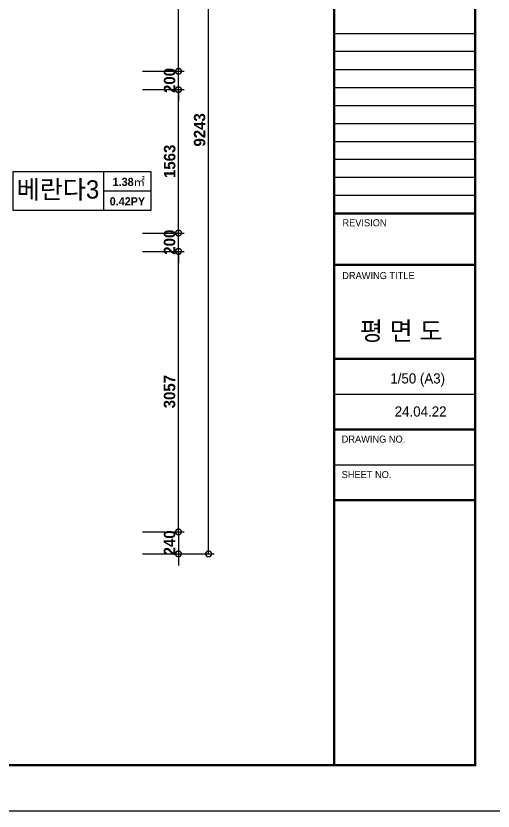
# Model space of a CAD drawing. Header units: inches. Extents: x 7740 to 83056, y -9304 to 75068.
# Drawn here: x 23367 to 28565, y 52596 to 61263 of the extents above; entities that cross this region are included whole.
import ezdxf
from ezdxf.enums import TextEntityAlignment as Align

# ---------------------------------------------------------------- set-up
doc = ezdxf.new("R2010")
doc.units = ezdxf.units.IN
doc.header["$LTSCALE"] = 50
doc.header["$MEASUREMENT"] = 0
for name, color, linetype in [('0-SHEET', 7, 'Continuous'), ('0-TEXT', 3, 'Continuous'), ('03-TEXT', 3, 'Continuous'), ('07-DIM', 5, 'Continuous'), ('253', 253, 'Continuous')]:
    doc.layers.add(name, color=color, linetype=linetype)
doc.styles.add('넥슨고딕', font='NEXONLv1GothicBold.ttf')
doc.styles.add('코레일둥고', font='Korail_Round_Gothic_Medium.ttf')
doc.dimstyles.new('50', dxfattribs={"dimscale": 50, "dimtxt": 2.5, "dimasz": 2.5, "dimexe": 1.25, "dimexo": 2, "dimtad": 1, "dimdec": 0, "dimtxsty": '넥슨고딕', "dimblk": 'DOTSMALL', "dimcen": 2.5, "dimclrd": 1, "dimclre": 1, "dimclrt": 2, "dimadec": 0, "dimazin": 0, "dimtfac": 1, "dimtdec": 0, "dimtix": 1, "dimtmove": 0, "dimatfit": 3, "dimldrblk": 'DOTSMALL', "dimfxl": 0, "dimarcsym": 0})

# ---------------------------------------------------------------- blocks, each defined once
blk = doc.blocks.new('_DOTSMALL')
at = {"color": 0, "linetype": 'ByBlock', "const_width": 0.5}
blk.add_lwpolyline([(-0.0625, 0, 1), (0.0625, 0, 1)], format="xyb", close=True, dxfattribs=at)
blk = doc.blocks.new('*D27')
at = {"layer": '07-DIM', "color": 1, "lineweight": -2}
for p, q in [((25138, 55639.2), (25138, 55764.2)), ((24745.9, 55639.2), (25200.5, 55639.2)), ((25138, 55639.2), (25138, 55399.2)), ((24745.9, 55399.2), (25200.5, 55399.2)), ((25138, 55399.2), (25138, 55274.2))]:
    blk.add_line(p, q, dxfattribs=at)
at = {"layer": 'Defpoints', "color": 0}
for p in [(24645.9, 55639.2), (24645.9, 55399.2), (25138, 55399.2)]:
    blk.add_point(p, dxfattribs=at)
at = {"layer": '07-DIM', "color": 1, "lineweight": -2, "xscale": 125, "yscale": 125, "zscale": 125}
for p, rotation in [((25138, 55639.2), 270), ((25138, 55399.2), 90)]:
    blk.add_blockref('_DOTSMALL', p, dxfattribs=dict(at, rotation=rotation))
at = {"layer": '07-DIM', "color": 2, "insert": (25041.1, 55519.2), "char_height": 125, "attachment_point": 5, "rotation": 90, "style": '넥슨고딕'}
blk.add_mtext('240', dxfattribs=at)
blk = doc.blocks.new('*D28')
at = {"layer": '07-DIM', "color": 1, "lineweight": -2}
for p, q in [((24745.9, 58696.2), (25200.5, 58696.2)), ((25138, 55639.2), (25138, 58696.2)), ((24745.9, 55639.2), (25200.5, 55639.2))]:
    blk.add_line(p, q, dxfattribs=at)
at = {"layer": 'Defpoints', "color": 0}
for p in [(24645.9, 58696.2), (25138, 58696.2), (24645.9, 55639.2)]:
    blk.add_point(p, dxfattribs=at)
at = {"layer": '07-DIM', "color": 1, "lineweight": -2, "xscale": 125, "yscale": 125, "zscale": 125}
for p, rotation in [((25138, 58696.2), 90), ((25138, 55639.2), 270)]:
    blk.add_blockref('_DOTSMALL', p, dxfattribs=dict(at, rotation=rotation))
at = {"layer": '07-DIM', "color": 2, "insert": (25041.1, 57167.7), "char_height": 125, "attachment_point": 5, "rotation": 90, "style": '넥슨고딕'}
blk.add_mtext('3057', dxfattribs=at)
blk = doc.blocks.new('*D29')
at = {"layer": '07-DIM', "color": 1, "lineweight": -2}
for p, q in [((25138, 58896.2), (25138, 59021.2)), ((24745.9, 58896.2), (25200.5, 58896.2)), ((25138, 58696.2), (25138, 58896.2)), ((24745.9, 58696.2), (25200.5, 58696.2)), ((25138, 58696.2), (25138, 58571.2))]:
    blk.add_line(p, q, dxfattribs=at)
at = {"layer": 'Defpoints', "color": 0}
for p in [(24645.9, 58896.2), (25138, 58896.2), (24645.9, 58696.2)]:
    blk.add_point(p, dxfattribs=at)
at = {"layer": '07-DIM', "color": 1, "lineweight": -2, "xscale": 125, "yscale": 125, "zscale": 125}
for p, rotation in [((25138, 58896.2), 270), ((25138, 58696.2), 90)]:
    blk.add_blockref('_DOTSMALL', p, dxfattribs=dict(at, rotation=rotation))
at = {"layer": '07-DIM', "color": 2, "insert": (25041.1, 58796.2), "char_height": 125, "attachment_point": 5, "rotation": 90, "style": '넥슨고딕'}
blk.add_mtext('200', dxfattribs=at)
blk = doc.blocks.new('*D30')
at = {"layer": '07-DIM', "color": 1, "lineweight": -2}
for p, q in [((24745.9, 60459.2), (25200.5, 60459.2)), ((25138, 58896.2), (25138, 60459.2)), ((24745.9, 58896.2), (25200.5, 58896.2))]:
    blk.add_line(p, q, dxfattribs=at)
at = {"layer": 'Defpoints', "color": 0}
for p in [(24645.9, 60459.2), (25138, 60459.2), (24645.9, 58896.2)]:
    blk.add_point(p, dxfattribs=at)
at = {"layer": '07-DIM', "color": 1, "lineweight": -2, "xscale": 125, "yscale": 125, "zscale": 125}
for p, rotation in [((25138, 60459.2), 90), ((25138, 58896.2), 270)]:
    blk.add_blockref('_DOTSMALL', p, dxfattribs=dict(at, rotation=rotation))
at = {"layer": '07-DIM', "color": 2, "insert": (25042.7, 59677.7), "char_height": 125, "attachment_point": 5, "rotation": 90, "style": '넥슨고딕'}
blk.add_mtext('1563', dxfattribs=at)
blk = doc.blocks.new('*D31')
at = {"layer": '07-DIM', "color": 1, "lineweight": -2}
for p, q in [((25138, 60659.2), (25138, 60784.2)), ((24745.9, 60659.2), (25200.5, 60659.2)), ((25138, 60459.2), (25138, 60659.2)), ((24745.9, 60459.2), (25200.5, 60459.2)), ((25138, 60459.2), (25138, 60334.2))]:
    blk.add_line(p, q, dxfattribs=at)
at = {"layer": 'Defpoints', "color": 0}
for p in [(24645.9, 60659.2), (25138, 60659.2), (24645.9, 60459.2)]:
    blk.add_point(p, dxfattribs=at)
at = {"layer": '07-DIM', "color": 1, "lineweight": -2, "xscale": 125, "yscale": 125, "zscale": 125}
for p, rotation in [((25138, 60659.2), 270), ((25138, 60459.2), 90)]:
    blk.add_blockref('_DOTSMALL', p, dxfattribs=dict(at, rotation=rotation))
at = {"layer": '07-DIM', "color": 2, "insert": (25041.1, 60559.2), "char_height": 125, "attachment_point": 5, "rotation": 90, "style": '넥슨고딕'}
blk.add_mtext('200', dxfattribs=at)
blk = doc.blocks.new('*D32')
at = {"layer": '07-DIM', "color": 1, "lineweight": -2}
for p, q in [((24745.9, 63104.2), (25200.5, 63104.2)), ((25138, 60659.2), (25138, 63104.2)), ((24745.9, 60659.2), (25200.5, 60659.2))]:
    blk.add_line(p, q, dxfattribs=at)
at = {"layer": 'Defpoints', "color": 0}
for p in [(24645.9, 63104.2), (25138, 63104.2), (24645.9, 60659.2)]:
    blk.add_point(p, dxfattribs=at)
at = {"layer": '07-DIM', "color": 1, "lineweight": -2, "xscale": 125, "yscale": 125, "zscale": 125}
for p, rotation in [((25138, 63104.2), 90), ((25138, 60659.2), 270)]:
    blk.add_blockref('_DOTSMALL', p, dxfattribs=dict(at, rotation=rotation))
at = {"layer": '07-DIM', "color": 2, "insert": (25041.1, 61881.7), "char_height": 125, "attachment_point": 5, "rotation": 90, "style": '넥슨고딕'}
blk.add_mtext('2445', dxfattribs=at)
blk = doc.blocks.new('*D131')
at = {"layer": '07-DIM', "color": 1, "lineweight": -2}
for p, q in [((24745.9, 64642.2), (25528.3, 64642.2)), ((25465.8, 55399.2), (25465.8, 64642.2)), ((24745.9, 55399.2), (25528.3, 55399.2))]:
    blk.add_line(p, q, dxfattribs=at)
at = {"layer": 'Defpoints', "color": 0}
for p in [(24645.9, 64642.2), (25465.8, 64642.2), (24645.9, 55399.2)]:
    blk.add_point(p, dxfattribs=at)
at = {"layer": '07-DIM', "color": 1, "lineweight": -2, "xscale": 125, "yscale": 125, "zscale": 125}
for p, rotation in [((25465.8, 64642.2), 90), ((25465.8, 55399.2), 270)]:
    blk.add_blockref('_DOTSMALL', p, dxfattribs=dict(at, rotation=rotation))
at = {"layer": '07-DIM', "color": 2, "insert": (25368.9, 60020.7), "char_height": 125, "attachment_point": 5, "rotation": 90, "style": '넥슨고딕'}
blk.add_mtext('9243', dxfattribs=at)

msp = doc.modelspace()

# ---------------------------------------------------------------- linework, layer by layer
at = {"layer": '0-SHEET', "color": 8, "linetype": 'Continuous'}
for p, q in [((26834, 61070.4), (28371.1, 61070.4)), ((26834, 61070.4), (28371.1, 61070.4)), ((28371.1, 60874.1), (26834, 60874.1)), ((26834, 60677.9), (28371.1, 60677.9)), ((26834, 60677.9), (28371.1, 60677.9)), ((26834, 60481.6), (28371.1, 60481.6)), ((26834, 60481.6), (28371.1, 60481.6)), ((26834, 60285.4), (28371.1, 60285.4)), ((26834, 60285.4), (28371.1, 60285.4)), ((26834, 60089.2), (28371.1, 60089.2)), ((26834, 60089.2), (28371.1, 60089.2)), ((26834, 59892.9), (28371.1, 59892.9)), ((26834, 59892.9), (28371.1, 59892.9)), ((28371.1, 59696.7), (26834, 59696.7)), ((28371.1, 59500.4), (26834, 59500.4)), ((28371.1, 59304.2), (26834, 59304.2)), ((28371.1, 59304.2), (26834, 59304.2))]:
    msp.add_line(p, q, dxfattribs=at)
at = {"layer": '0-SHEET', "color": 9}
msp.add_lwpolyline([(7739.8, 67445.7), (28739.8, 67445.7), (28739.8, 52595.7), (7739.8, 52595.7)], close=True, dxfattribs=at)
at = {"layer": '0-SHEET', "color": 1, "const_width": 25.6}
msp.add_lwpolyline([(8131.9, 53095.7), (28371.1, 53095.7), (28371.1, 66945.7), (8131.9, 66945.7)], close=True, dxfattribs=at)
for points in [[(26834, 53095.7), (26834, 66945.7)], [(26834, 59108), (28371.1, 59108)], [(26834, 58548.4), (28371.1, 58548.4)], [(26834, 57523.7), (28371.1, 57523.7)], [(26834, 56755.1), (28371.1, 56755.1)], [(26834, 55986.5), (28371.1, 55986.5)]]:
    msp.add_lwpolyline(points, dxfattribs=at)
at = {"layer": '0-SHEET'}
for points in [[(26834, 57139.4), (28371.1, 57139.4)], [(26834, 56370.8), (28371.1, 56370.8)]]:
    msp.add_lwpolyline(points, dxfattribs=at)
at = {"layer": '253'}
for p, q in [((24326, 59142.9), (24326, 59567.5)), ((24326, 59355.2), (24835.6, 59355.2))]:
    msp.add_line(p, q, dxfattribs=at)
msp.add_lwpolyline([(23335.6, 59567.5), (24835.6, 59567.5), (24835.6, 59142.9), (23335.6, 59142.9)], close=True, dxfattribs=at)

# ---------------------------------------------------------------- texts
at = {"layer": '0-TEXT', "style": '코레일둥고'}
for s, height, p in [('REVISION', 76.86, (26924.2, 58970)), ('DRAWING TITLE', 76.858, (26922, 58394.4)), ('평 면 도', 200, (27114.9, 57728.9)), (' 1/50 (A3)', 110.82, (27405.1, 57256.4)), ('24.04.22', 110.82, (27493.3, 56895.8)), ('DRAWING NO.', 76.858, (26915.7, 56612)), ('SHEET NO.', 76.86, (26915.7, 56225.4))]:
    msp.add_text(s, height=height, dxfattribs=at).set_placement(p)
at = {"layer": '03-TEXT'}
for s, height, style, p in [('베란다3', 200, '코레일둥고', (23825.8, 59271.9)), ('1.38㎡', 90, '넥슨고딕', (24596.8, 59409.3)), ('0.42PY', 90, '넥슨고딕', (24581.4, 59197))]:
    msp.add_text(s, height=height, dxfattribs=dict(at, style=style)).set_placement(p, align=Align.CENTER)

# ---------------------------------------------------------------- dimensions: what is measured, and where the dimension line sits
at = {"layer": '07-DIM'}
for base, p1, p2, picture, middle in [((25465.8, 64642.2), (24645.9, 55399.2), (24645.9, 64642.2), '*D131', (25368.9, 60020.7)), ((25138, 63104.2), (24645.9, 60659.2), (24645.9, 63104.2), '*D32', (25041.1, 61881.7)), ((25138, 60659.2), (24645.9, 60459.2), (24645.9, 60659.2), '*D31', (25041.1, 60559.2)), ((25138, 60459.2), (24645.9, 58896.2), (24645.9, 60459.2), '*D30', (25042.7, 59677.7)), ((25138, 58896.2), (24645.9, 58696.2), (24645.9, 58896.2), '*D29', (25041.1, 58796.2)), ((25138, 58696.2), (24645.9, 55639.2), (24645.9, 58696.2), '*D28', (25041.1, 57167.7)), ((25138, 55399.2), (24645.9, 55639.2), (24645.9, 55399.2), '*D27', (25041.1, 55519.2))]:
    dim = msp.add_linear_dim(base=base, p1=p1, p2=p2, angle=90, dimstyle='50', dxfattribs=at)
    dim.commit()
    dim.dimension.update_dxf_attribs({"geometry": picture, "text_midpoint": middle})

doc.saveas('drawing.dxf')
